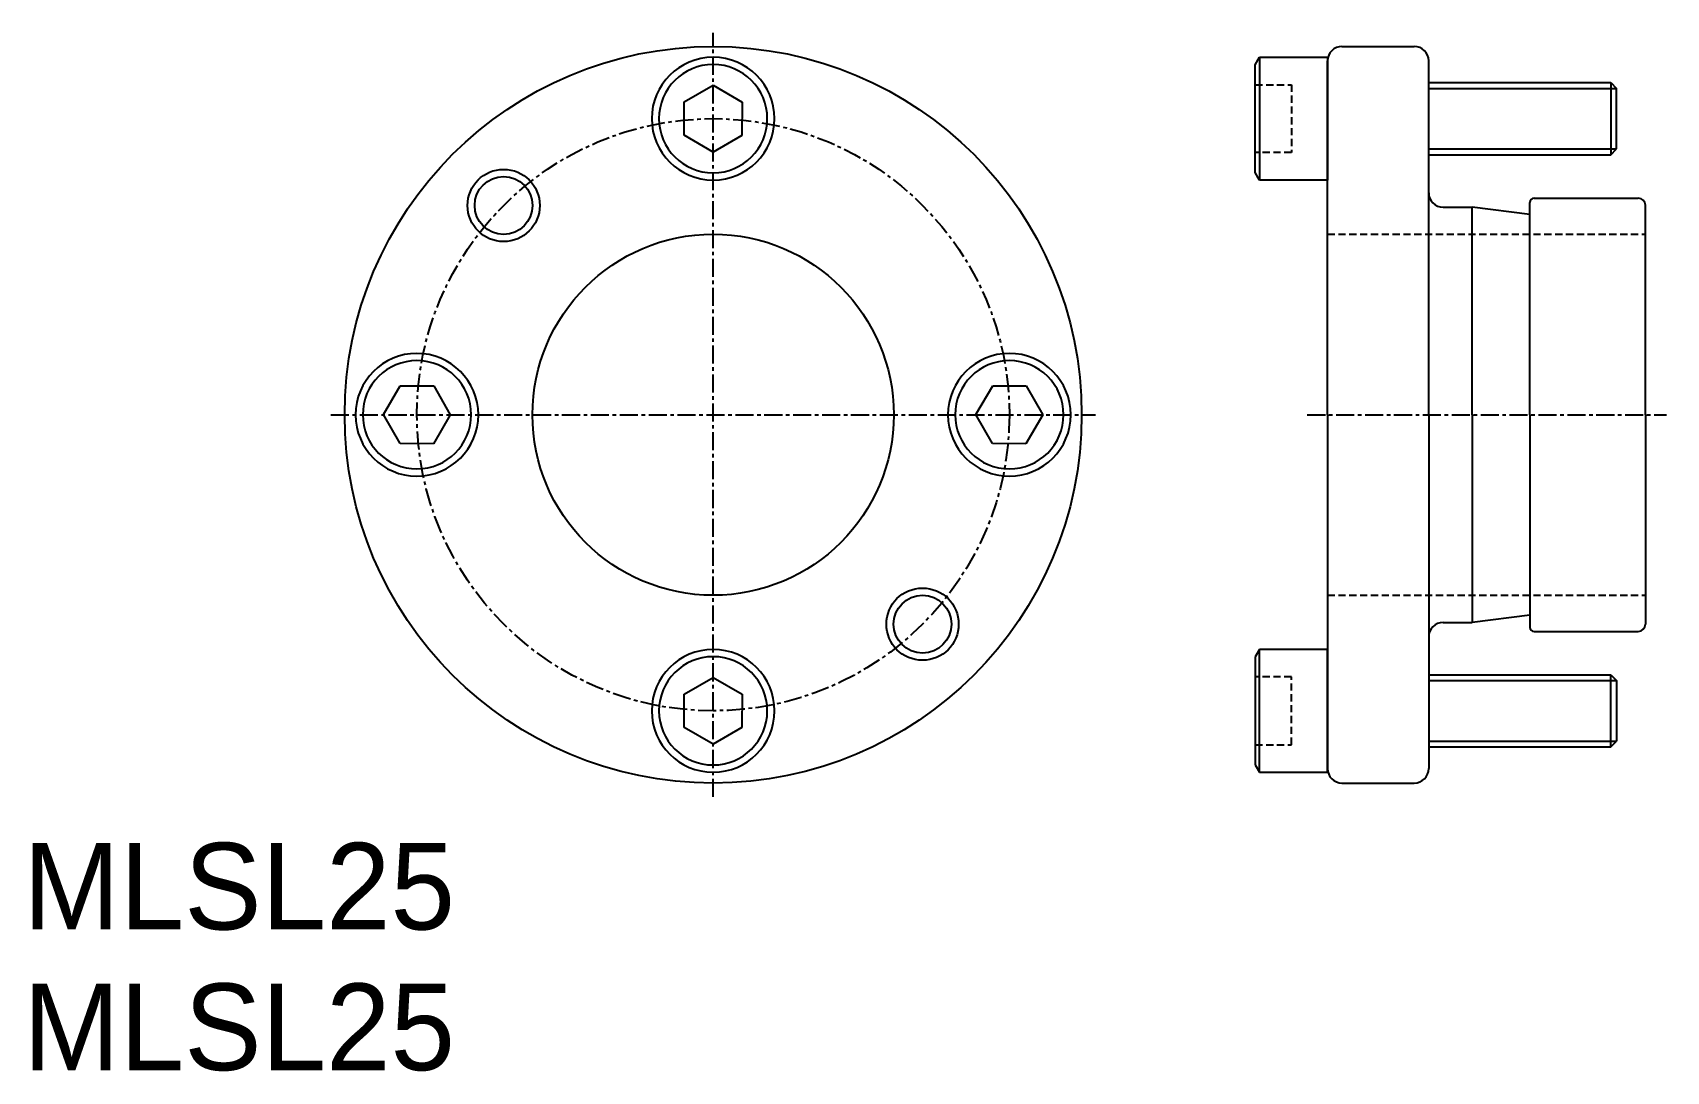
# Model space of a CAD drawing. Extents: x 62 to 175, y 63 to 135.
import ezdxf

# ---------------------------------------------------------------- set-up
doc = ezdxf.new("R2010")
doc.units = 0
doc.linetypes.add('CENTER', pattern=[2, 1.25, -0.25, 0.25, -0.25])
doc.linetypes.add('DASHED', pattern=[0.75, 0.5, -0.25])
doc.layers.get('0').update_dxf_attribs({"linetype": 'CONTINUOUS'})
doc.layers.add('CENTER', color=1, linetype='CENTER')

# ---------------------------------------------------------------- blocks, each defined once
blk = doc.blocks.new('FB55')
at = {"color": 0}
for p, q in [((0, 2.309402), (-2.000001, 1.154701)), ((2.000001, 1.154701), (0, 2.309402)), ((-2.000001, 1.154701), (-2.000001, -1.154701)), ((2.000001, -1.154701), (2.000001, 1.154701)), ((-2.000001, -1.154701), (0, -2.309402)), ((0, -2.309402), (2.000001, -1.154701))]:
    blk.add_line(p, q, dxfattribs=at)
for radius in [4.25, 3.75]:
    blk.add_circle((0, 0), radius, dxfattribs=at)

msp = doc.modelspace()

# ---------------------------------------------------------------- linework, layer by layer
at = {"color": 7, "linetype": 'CONTINUOUS'}
for p, q in [((146.16, 133), (146.46, 133.52)), ((146.46, 133.52), (151.16, 133.52)), ((146.46, 133.52), (146.46, 125.02)), ((151.16, 133.52), (151.16, 125.02)), ((152.16, 134.27), (157.16, 134.27)), ((146.16, 125.54), (146.16, 133)), ((151.16, 108.77), (151.16, 133.27)), ((158.16, 108.77), (158.16, 133.27)), ((158.16, 131.77), (170.76, 131.77)), ((158.16, 131.37), (171.16, 131.37)), ((170.76, 131.77), (171.16, 131.37)), ((170.76, 131.77), (170.76, 126.77)), ((171.16, 127.17), (171.16, 131.37)), ((158.16, 127.17), (171.16, 127.17)), ((158.16, 126.77), (170.76, 126.77)), ((170.76, 126.77), (171.16, 127.17)), ((146.46, 125.02), (146.16, 125.54)), ((151.16, 125.02), (146.46, 125.02)), ((165.16, 108.77), (165.16, 123.47)), ((165.46, 123.77), (172.66, 123.77)), ((173.16, 108.77), (173.16, 123.27)), ((159.16, 123.14), (161.16, 123.14)), ((161.16, 108.77), (161.16, 123.14)), ((165.16, 122.64), (161.16, 123.14)), ((151.16, 108.77), (151.16, 84.27)), ((158.16, 108.77), (158.16, 84.27)), ((161.16, 108.77), (161.16, 94.39)), ((165.16, 108.77), (165.16, 94.07)), ((173.16, 108.77), (173.16, 94.27)), ((159.16, 94.39), (161.16, 94.39)), ((165.16, 94.89), (161.16, 94.39)), ((165.46, 93.77), (172.66, 93.77)), ((146.46, 92.52), (146.16, 92)), ((146.16, 92), (146.16, 84.54)), ((151.16, 92.52), (146.46, 92.52)), ((146.46, 84.02), (146.46, 92.52)), ((151.16, 84.02), (151.16, 92.52)), ((158.16, 90.77), (170.76, 90.77)), ((170.76, 85.77), (170.76, 90.77)), ((170.76, 90.77), (171.16, 90.37)), ((158.16, 90.37), (171.16, 90.37)), ((171.16, 90.37), (171.16, 86.17)), ((158.16, 86.17), (171.16, 86.17)), ((170.76, 85.77), (171.16, 86.17)), ((158.16, 85.77), (170.76, 85.77)), ((146.16, 84.54), (146.46, 84.02)), ((146.46, 84.02), (151.16, 84.02)), ((152.16, 83.27), (157.16, 83.27))]:
    msp.add_line(p, q, dxfattribs=at)
at = {"color": 3, "linetype": 'DASHED'}
for p, q in [((146.16, 131.62), (148.66, 131.62)), ((148.66, 131.62), (148.66, 126.92)), ((148.66, 126.92), (146.16, 126.92)), ((151.16, 121.27), (173.16, 121.27)), ((151.16, 96.27), (173.16, 96.27)), ((148.66, 90.62), (146.16, 90.62)), ((148.66, 85.92), (148.66, 90.62)), ((146.16, 85.92), (148.66, 85.92))]:
    msp.add_line(p, q, dxfattribs=at)
at = {"color": 7, "linetype": 'CONTINUOUS'}
for centre, radius in [((108.64, 108.77), 25.5), ((94.14, 123.26), 2.5), ((94.14, 123.26), 2), ((108.64, 108.77), 12.5), ((123.13, 94.27), 2.5), ((123.13, 94.27), 2)]:
    msp.add_circle(centre, radius, dxfattribs=at)
for centre, radius, start, end in [((152.16, 133.27), 1, 90, 180), ((157.16, 133.27), 1, 0, 90), ((159.16, 124.14), 1, 180, 270), ((165.46, 123.47), 0.3, 90, 180), ((172.66, 123.27), 0.5, 0, 90), ((159.16, 93.39), 1, 90, 180), ((165.46, 94.07), 0.3, 180, 270), ((172.66, 94.27), 0.5, 270, 0), ((152.16, 84.27), 1, 180, 270), ((157.16, 84.27), 1, 270, 0)]:
    msp.add_arc(centre, radius, start, end, dxfattribs=at)
at = {"layer": 'CENTER', "color": 1, "linetype": 'CENTER'}
for p, q in [((108.64, 82.31), (108.64, 135.22)), ((82.18, 108.77), (135.1, 108.77)), ((149.76, 108.77), (174.61, 108.77))]:
    msp.add_line(p, q, dxfattribs=at)
msp.add_circle((108.64, 108.77), 20.5, dxfattribs=at)

# ---------------------------------------------------------------- block references
at = {"color": 7, "linetype": 'CONTINUOUS', "xscale": -1}
for p, rotation in [((108.64, 129.27), 359.8485822460207), ((88.14, 108.77), 89.84858224602071), ((129.14, 108.77), 269.8485822460207), ((108.64, 88.27), 179.8485822460207)]:
    msp.add_blockref('FB55', p, dxfattribs=dict(at, rotation=rotation))

# ---------------------------------------------------------------- texts
at = {"color": 7, "linetype": 'CONTINUOUS'}
for p in [(60.89, 73.13), (60.89, 63.39)]:
    msp.add_text('MLSL25', height=6, dxfattribs=at).set_placement(p)

doc.saveas('drawing.dxf')
